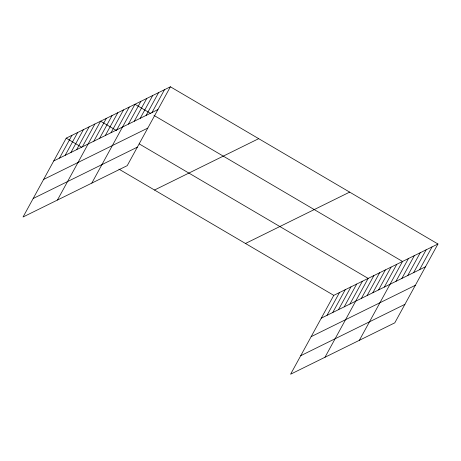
<?xml version="1.0" encoding="UTF-8"?>
<svg xmlns="http://www.w3.org/2000/svg" width="461" height="461" viewBox="0 0 461 461"><rect width="100%" height="100%" fill="white"/><g stroke="black" fill="none" stroke-linecap="round" stroke-linejoin="round"><path stroke-width="0.69" d="M170.403 86.789L66.217 138.156L23.05 217.004L127.23 165.643L170.403 86.789L437.95 243.996L394.783 322.844L290.597 374.211L333.77 295.357L437.95 243.996M59.469 158.123L71.951 135.327M65.197 155.299L77.679 132.503M70.931 152.476L83.412 129.679M76.659 149.652L89.14 126.856M82.386 146.823L94.868 124.026M57.429 200.057L100.602 121.203L116.541 130.572M93.848 141.175L106.33 118.379M99.582 138.352L112.058 115.555M105.31 135.522L117.791 112.732M111.038 132.699L123.519 109.902M116.771 129.875L129.247 107.079M91.808 183.103L134.981 104.255L150.92 113.619M128.4 124.142L140.882 101.345M134.307 121.226L146.788 98.435M140.207 118.316L152.689 95.525M146.114 115.406L158.596 92.615M152.015 112.496L164.496 89.699M327.016 315.33L339.498 292.533M332.75 312.506L345.231 289.71M338.478 309.677L350.959 286.886M344.211 306.853L356.687 284.057M349.939 304.03L362.421 281.233M324.982 357.258L368.149 278.409L139.228 143.901M361.401 298.376L373.877 275.586M367.129 295.553L379.61 272.756M372.857 292.729L385.338 269.933M378.59 289.906L391.066 267.109M384.318 287.082L396.8 264.286M359.361 340.31L402.528 261.456L153.986 115.423M395.953 281.343L408.434 258.546M401.854 278.432L414.335 255.636M407.76 275.522L420.242 252.726M413.661 272.612L426.143 249.816M419.568 269.702L432.049 246.906M53.741 160.947L157.921 109.585M43.611 179.45L147.791 128.083M33.175 198.507L137.361 147.145M154.51 190.03L258.69 138.669M245.477 243.483L349.657 192.116M321.288 318.153L425.468 266.792M311.163 336.651L415.344 285.29M300.728 355.713L404.908 304.346M66.217 138.156L81.545 147.163M118.95 169.135L333.77 295.357"/></g></svg>
